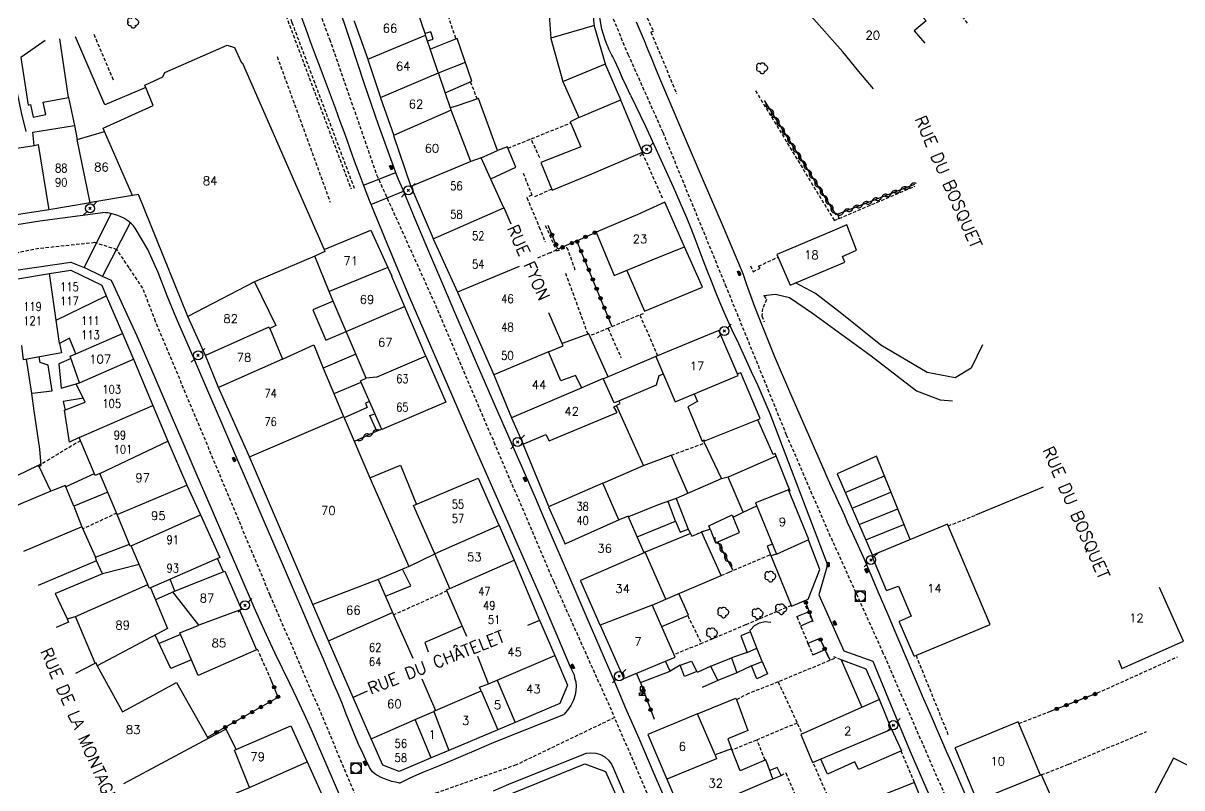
# Model space of a CAD drawing. Header units: millimetres. Extents: x 254999 to 256000, y 142999 to 144000.
# Drawn here: x 255255.9 to 255425.9, y 143692.2 to 143804.4 of the extents above; entities that cross this region are included whole.
import ezdxf
from ezdxf.enums import TextEntityAlignment as Align

# ---------------------------------------------------------------- set-up
doc = ezdxf.new("R2010")
doc.units = ezdxf.units.MM
doc.linetypes.add('DASHED', pattern=[0.75, 0.5, -0.25])
doc.layers.get('0').update_dxf_attribs({"linetype": 'CONTINUOUS'})
for name, color, linetype in [('W0001', 6, 'DASHED'), ('W0008', 7, 'CONTINUOUS'), ('W0014', 7, 'CONTINUOUS'), ('W0017', 7, 'CONTINUOUS'), ('W0020', 2, 'CONTINUOUS'), ('W0101', 7, 'CONTINUOUS'), ('W0104', 1, 'CONTINUOUS'), ('W0105', 7, 'CONTINUOUS'), ('W0112', 1, 'DASHED'), ('W0211', 2, 'CONTINUOUS'), ('W0300', 7, 'CONTINUOUS'), ('W0310', 3, 'CONTINUOUS'), ('W0323', 7, 'CONTINUOUS'), ('W0330', 7, 'CONTINUOUS'), ('W0401', 7, 'CONTINUOUS'), ('W0420', 7, 'CONTINUOUS'), ('W0438', 7, 'CONTINUOUS'), ('W0473', 7, 'CONTINUOUS'), ('W0989', 7, 'CONTINUOUS'), ('W0991', 7, 'CONTINUOUS'), ('W1102', 7, 'CONTINUOUS')]:
    doc.layers.add(name, color=color, linetype=linetype)
doc.styles.get("Standard").update_dxf_attribs({"font": 'romans.shx', "width": 0.85})

# ---------------------------------------------------------------- blocks, each defined once
blk = doc.blocks.new('T473')
for p, q in [((-0.166667, 0.166667), (0.166667, -0.166667)), ((-0.166667, -0.166667), (0.166667, 0.166667)), ((0.500001, 0.500001), (1.000002, 1.000002)), ((-1.000002, -1.000002), (-0.500001, -0.500001))]:
    blk.add_line(p, q)
blk.add_ellipse((0, 0), major_axis=(0.471405, 0.471405), ratio=1, start_param=5.4977871438, end_param=11.780972451)
blk = doc.blocks.new('T401')
for p, q in [((-0.3, 0.3), (0, 0.3)), ((-0.3, -0.25), (-0.3, 0.3)), ((-0.3, 0.15), (0, 0.15)), ((-0.3, 0), (0, 0)), ((0, 0.3), (0, -0.25)), ((-0.3, -0.15), (0, -0.15)), ((-0.3, -0.25), (-0.3, -0.3)), ((-0.3, -0.3), (0, -0.3)), ((0, -0.3), (0, -0.25))]:
    blk.add_line(p, q)
blk = doc.blocks.new('T420')
for p, q in [((0.75, 0.75), (-0.75, 0.75)), ((-0.75, 0.75), (-0.75, -0.75)), ((0.75, 0.75), (0.75, -0.75)), ((0.75, -0.75), (-0.75, -0.75))]:
    blk.add_line(p, q)
blk.add_ellipse((0, 0), major_axis=(-0.53, 0.53), ratio=1, start_param=3.926991, end_param=10.210176)
blk = doc.blocks.new('T300')
for p, q in [((-0.8, 0.51), (-0.86, 0.34)), ((-0.86, 0.34), (-0.86, 0.17)), ((-0.86, 0.17), (-0.74, 0.06)), ((-0.69, 0.63), (-0.8, 0.51)), ((-0.8, -0.06), (-0.74, 0.06)), ((-0.74, 0.06), (-0.69, 0.11)), ((-0.57, 0.69), (-0.69, 0.63)), ((-0.46, 0.69), (-0.57, 0.69)), ((-0.29, 0.63), (-0.46, 0.69)), ((-0.29, 0.63), (-0.17, 0.74)), ((-0.23, 0.57), (-0.29, 0.63)), ((-0.17, 0.74), (-0.06, 0.8)), ((-0.06, 0.8), (0.06, 0.8)), ((0.06, 0.8), (0.23, 0.74)), ((0.23, 0.74), (0.34, 0.63)), ((0.34, 0.63), (0.4, 0.51)), ((0.46, 0.46), (0.34, 0.46)), ((0.4, 0.51), (0.4, 0.46)), ((0.57, 0.4), (0.46, 0.46)), ((0.57, 0.4), (0.69, 0.29)), ((0.69, 0.29), (0.74, 0.17)), ((0.74, 0.06), (0.69, -0.17)), ((0.74, 0.17), (0.74, 0.06)), ((-0.8, -0.17), (-0.8, -0.06)), ((-0.8, -0.23), (-0.8, -0.17)), ((-0.74, -0.34), (-0.8, -0.23)), ((-0.69, -0.4), (-0.74, -0.34)), ((-0.51, -0.46), (-0.69, -0.4)), ((-0.4, -0.46), (-0.51, -0.46)), ((-0.4, -0.46), (-0.34, -0.46)), ((-0.34, -0.46), (-0.34, -0.4)), ((-0.34, -0.51), (-0.34, -0.46)), ((-0.29, -0.63), (-0.34, -0.51)), ((-0.17, -0.74), (-0.29, -0.63)), ((-0.06, -0.8), (-0.17, -0.74)), ((0.06, -0.8), (-0.06, -0.8)), ((0.17, -0.74), (0.06, -0.8)), ((0.23, -0.69), (0.17, -0.74)), ((0.29, -0.46), (0.23, -0.46)), ((0.29, -0.63), (0.23, -0.69)), ((0.46, -0.4), (0.29, -0.46)), ((0.34, -0.51), (0.29, -0.63)), ((0.34, -0.51), (0.34, -0.46)), ((0.57, -0.34), (0.46, -0.4)), ((0.63, -0.29), (0.57, -0.34)), ((0.69, -0.17), (0.63, -0.29))]:
    blk.add_line(p, q)
blk = doc.blocks.new('T438')
for p, q in [((-0.4, 0.2), (0.4, 0.2)), ((-0.4, -0.2), (-0.4, 0.2)), ((0.15, 1.1), (-0.3, 1.1)), ((-0.3, 1.1), (-0.3, 0.5)), ((-0.3, 0.5), (0.15, 0.5)), ((0.3, 0.65), (0.3, 0.95)), ((0.4, 0.2), (0.4, -0.2))]:
    blk.add_line(p, q)
at = {"flags": 128}
for points in [[(-0.4, -0.2), (0.4, 0.2)], [(0.4, -0.2), (-0.4, -0.2)]]:
    blk.add_lwpolyline(points, dxfattribs=at)
for centre, major_axis, start_param, end_param in [((0.15, 0.95), (0.106, -0.106), 0.785398, 2.356194), ((0.15, 0.65), (0.106, 0.106), 3.926991, 5.497787)]:
    blk.add_ellipse(centre, major_axis=major_axis, ratio=1, start_param=start_param, end_param=end_param)
blk = doc.blocks.new('t310o')
at = {"color": 0, "linetype": 'Continuous'}
for centre, start, end in [((-0.5, 0.38), 216.8699, 323.1304), ((0.5, -0.37), 36.8699, 143.1303)]:
    blk.add_arc(centre, 0.625, start, end, dxfattribs=at)
blk = doc.blocks.new('t323o')
at = {"color": 0, "linetype": 'Continuous'}
for radius in [0.25, 0.15]:
    blk.add_circle((0, 0), radius, dxfattribs=at)

msp = doc.modelspace()

# ---------------------------------------------------------------- linework, layer by layer
at = {"layer": 'W0001'}
for points in [[(255289.45, 143838.12), (255289.23, 143834.82), (255290.6, 143830.36), (255295.79, 143815.63), (255300.89, 143802.04), (255307.8, 143782.11), (255315.82, 143764.38), (255325, 143742.93), (255333.72, 143722.54), (255342.71, 143702.49)], [(255342.71, 143816.96), (255341.72, 143811.91), (255341.91, 143806.42), (255344.67, 143799.82), (255349.77, 143788.38), (255358.94, 143765.99), (255367.89, 143744), (255374.15, 143729.54), (255381.98, 143712.23), (255392.83, 143687.26), (255399.49, 143671)], [(255306.17, 143687.52), (255300.09, 143702.08), (255292.19, 143720.41), (255284.7, 143738.34), (255275.37, 143760.61), (255273.49, 143765.49), (255271.47, 143768.5), (255269.71, 143771.15), (255266.44, 143772.18), (255258.26, 143771.31), (255244.91, 143768.59), (255240.15, 143768.18), (255231.62, 143769.45), (255220.46, 143771.36), (255210.03, 143771.91), (255200.49, 143773.27)], [(255342.71, 143702.49), (255328.25, 143695.54), (255316.42, 143691.38), (255306.17, 143687.52)], [(255356.03, 143671), (255349.58, 143686.57), (255342.71, 143702.49)]]:
    msp.add_lwpolyline(points, dxfattribs=at)
at = {"layer": 'W0008'}
for points in [[(255345.04, 143793.81), (255344.47, 143795.08), (255343.89, 143796.34), (255343.31, 143797.6), (255342.72, 143798.86), (255342.59, 143799.15), (255342.44, 143799.43), (255342.3, 143799.71), (255342.16, 143799.99), (255342.02, 143800.28), (255341.88, 143800.56), (255341.75, 143800.85), (255341.63, 143801.14), (255341.34, 143801.92), (255341.08, 143802.71), (255340.85, 143803.51), (255340.67, 143804.32), (255340.49, 143805.56)], [(255379.96, 143724.3), (255379.2, 143726.01), (255378.43, 143727.72), (255377.66, 143729.43), (255376.89, 143731.14), (255376.46, 143732.1), (255376.03, 143733.06), (255375.59, 143734.02), (255375.16, 143734.97), (255374.72, 143735.93), (255374.29, 143736.89), (255373.86, 143737.85), (255373.43, 143738.82), (255370.99, 143744.38), (255368.57, 143749.94), (255366.19, 143755.53), (255363.91, 143761.16), (255363.3, 143762.76), (255362.7, 143764.37), (255362.13, 143765.98), (255361.58, 143767.6)]]:
    msp.add_lwpolyline(points, dxfattribs=at)
at = {"layer": 'W0014'}
for points in [[(255350.78, 143689.07), (255348.53, 143694.25), (255346.29, 143699.43), (255344.38, 143703.84), (255342.48, 143708.26), (255340.58, 143712.67), (255338.68, 143717.09), (255336.78, 143721.51), (255334.88, 143725.92), (255332.98, 143730.33), (255331.08, 143734.75), (255329.62, 143738.1), (255328.16, 143741.46), (255326.7, 143744.81), (255325.23, 143748.16), (255323.77, 143751.52), (255322.31, 143754.87), (255320.86, 143758.23), (255319.41, 143761.59), (255317.5, 143766.07), (255315.6, 143770.55), (255313.71, 143775.03), (255311.83, 143779.53), (255311.43, 143780.49), (255311.02, 143781.45), (255310.63, 143782.42), (255310.25, 143783.39), (255308.05, 143789.47), (255305.97, 143795.59), (255303.94, 143801.72), (255301.91, 143807.86)], [(255296.61, 143805.6), (255297.34, 143803.65), (255298.07, 143801.7), (255298.8, 143799.76), (255299.53, 143797.81), (255300.26, 143795.86), (255300.99, 143793.91), (255301.7, 143791.97), (255302.41, 143790.03), (255303.11, 143788.09), (255303.81, 143786.15), (255304.51, 143784.21), (255305.23, 143782.27), (255305.96, 143780.34), (255306.71, 143778.42), (255309.62, 143771.26), (255312.63, 143764.15), (255315.7, 143757.06), (255318.76, 143749.97), (255320.93, 143744.96), (255323.12, 143739.96), (255325.33, 143734.96), (255327.54, 143729.97), (255329.75, 143724.97), (255331.93, 143719.97), (255334.09, 143714.95), (255336.21, 143709.92), (255336.39, 143709.54), (255336.59, 143709.16), (255336.76, 143708.76), (255336.84, 143708.33)], [(255361.58, 143767.6), (255358.66, 143774.43), (255355.74, 143781.25), (255352.83, 143788.09), (255349.93, 143794.92), (255349.35, 143796.29), (255348.78, 143797.67), (255348.21, 143799.04), (255347.64, 143800.41), (255347.07, 143801.79), (255346.49, 143803.16), (255345.91, 143804.53)], [(255345.04, 143793.81), (255347.18, 143789.36), (255349.26, 143784.88), (255351.28, 143780.38), (255353.24, 143775.85), (255353.87, 143774.32), (255354.49, 143772.78), (255355.08, 143771.23), (255355.67, 143769.68), (255356.26, 143768.13), (255356.86, 143766.59), (255357.47, 143765.05), (255358.1, 143763.51), (255358.99, 143761.45), (255359.91, 143759.4), (255360.86, 143757.36), (255361.81, 143755.32), (255362.76, 143753.28), (255363.7, 143751.24), (255364.61, 143749.18), (255365.5, 143747.11)], [(255206.62, 143775.84), (255230.41, 143773.39), (255239.68, 143772.41), (255249.43, 143773.98), (255258.39, 143775.38), (255267.61, 143776.6)], [(255311.14, 143692.89), (255310.58, 143692.99), (255310.03, 143693.13), (255309.48, 143693.3), (255308.95, 143693.51), (255308.48, 143693.71), (255308.02, 143693.94), (255307.58, 143694.21), (255307.18, 143694.55), (255306.94, 143694.85), (255306.74, 143695.18), (255306.58, 143695.53), (255306.42, 143695.87), (255305.75, 143697.27), (255305.11, 143698.69), (255304.51, 143700.12), (255303.92, 143701.56), (255303.34, 143703), (255302.77, 143704.44), (255302.19, 143705.88), (255301.59, 143707.31), (255300.1, 143710.8), (255298.6, 143714.29), (255297.1, 143717.78), (255295.61, 143721.27), (255293.53, 143726.09), (255291.46, 143730.91), (255289.38, 143735.72), (255287.31, 143740.54), (255285.1, 143745.67), (255282.91, 143750.8), (255280.69, 143755.92), (255278.45, 143761.03), (255277.06, 143764.38), (255275.74, 143767.79), (255274.25, 143771.16), (255272.36, 143774.32), (255272.11, 143774.65), (255271.82, 143774.96), (255271.51, 143775.24), (255271.17, 143775.49), (255270.69, 143775.77), (255270.19, 143776.01), (255269.67, 143776.21), (255269.14, 143776.38), (255268.76, 143776.47), (255268.38, 143776.54), (255268, 143776.58), (255267.61, 143776.6)], [(255250.46, 143767.53), (255262.93, 143769.3), (255264.9, 143768.53)], [(255272.65, 143758.45), (255268.9, 143766.61), (255267.59, 143767.2), (255264.9, 143768.53)], [(255298.18, 143700.8), (255297.17, 143703.03), (255296.13, 143705.25), (255295.07, 143707.47), (255294, 143709.67), (255292.93, 143711.88), (255291.88, 143714.1), (255290.85, 143716.33), (255289.86, 143718.57), (255287.77, 143723.44), (255285.67, 143728.3), (255283.58, 143733.16), (255281.48, 143738.03), (255279.28, 143743.14), (255277.09, 143748.25), (255274.89, 143753.36), (255272.65, 143758.45)], [(255365.5, 143747.11), (255373.95, 143724.92)], [(255373.95, 143724.92), (255372.68, 143720.49)], [(255402.75, 143671), (255400.63, 143676.04), (255398.49, 143681.08), (255396.35, 143686.11), (255394.19, 143691.14), (255393.5, 143692.73), (255392.81, 143694.33), (255392.11, 143695.92), (255391.42, 143697.51), (255390.72, 143699.11), (255390.03, 143700.7), (255389.33, 143702.3), (255388.64, 143703.89), (255387.9, 143705.63), (255387.16, 143707.37), (255386.42, 143709.11), (255385.67, 143710.85), (255384.24, 143714.21), (255382.82, 143717.58), (255381.39, 143720.94), (255379.96, 143724.3)], [(255372.68, 143720.49), (255376.35, 143712.27), (255380.59, 143710.79)], [(255362.66, 143715.08), (255362.63, 143715.14), (255362.61, 143715.22), (255362.62, 143715.3), (255362.65, 143715.37), (255363.23, 143715.99), (255363.96, 143716.41), (255364.79, 143716.58), (255365.63, 143716.48)], [(255362.17, 143712.06), (255359.87, 143711.26)], [(255364.36, 143710.7), (255363.55, 143712.67)], [(255352.33, 143710.18), (255350.85, 143709.29)], [(255356.84, 143710.04), (255354.8, 143709.1)], [(255362.81, 143710.08), (255360.64, 143709.07)], [(255380.59, 143710.79), (255383.19, 143704.48), (255386.06, 143697.49), (255389.67, 143689.19), (255391.62, 143684.65), (255393.56, 143680.1), (255395.49, 143675.55), (255397.41, 143671)], [(255336.84, 143708.33), (255337, 143707.72), (255337.06, 143707.09), (255337.04, 143706.45), (255336.93, 143705.83), (255336.67, 143705.03), (255336.29, 143704.27), (255335.81, 143703.58), (255335.24, 143702.95)], [(255357.86, 143707.93), (255355.56, 143706.89)], [(255311.14, 143692.89), (255312.79, 143693.7), (255314.48, 143694.42), (255316.18, 143695.1), (255317.87, 143695.8), (255320.15, 143696.78), (255322.44, 143697.75), (255324.72, 143698.72), (255327.01, 143699.68), (255335.24, 143702.95)], [(255311.23, 143671), (255310.97, 143671.54), (255306.9, 143680.79), (255302.41, 143691.05), (255298.18, 143700.8)], [(255324.94, 143691.76), (255327.21, 143692.72), (255329.47, 143693.67), (255337.85, 143697), (255338.53, 143697.25), (255339.24, 143697.34), (255339.96, 143697.28), (255340.65, 143697.07), (255341.27, 143696.72), (255341.81, 143696.25), (255342.23, 143695.67), (255342.53, 143695.02), (255344.52, 143690.42)]]:
    msp.add_lwpolyline(points, dxfattribs=at)
at = {"layer": 'W0017'}
for points in [[(255396.7, 143757.17), (255395.02, 143753.74), (255392.65, 143752.36), (255388.55, 143753.14), (255381.77, 143757.12), (255376.04, 143761.76), (255372.17, 143764.7), (255369.23, 143766.28)], [(255364.62, 143764.43), (255366.32, 143764.6), (255368.35, 143764.15), (255371.72, 143761.82), (255380.33, 143755.56), (255386.99, 143750.43), (255390.47, 143749.1), (255392.28, 143748.95)]]:
    msp.add_lwpolyline(points, dxfattribs=at)
at = {"layer": 'W0020'}
for points in [[(255305.88, 143780.6), (255310.6, 143782.48)], [(255306.95, 143777.8), (255311.74, 143779.74)], [(255268.8, 143776.42), (255264.9, 143768.53)], [(255267.59, 143767.2), (255271.68, 143775.13)]]:
    msp.add_lwpolyline(points, dxfattribs=at)
at = {"layer": 'W0101'}
for points in [[(255371.14, 143805.85), (255375.41, 143809.59), (255377.42, 143812.53), (255377.4, 143812.48), (255379.79, 143814.53), (255383.37, 143810.33), (255383.36, 143810.33), (255384.61, 143809.08), (255388.41, 143804.71), (255386.65, 143803.26), (255388.2, 143801.43)], [(255314.99, 143802.65), (255314.96, 143802.72), (255314.96, 143802.73), (255313.09, 143808.19)], [(255380.71, 143794.76), (255378.55, 143797.31), (255376.18, 143800.16), (255371.14, 143805.85)], [(255304.47, 143804.71), (255304.48, 143804.69), (255306.5, 143799.1)], [(255316.86, 143797.11), (255316.84, 143797.17), (255314.99, 143802.65)], [(255267.85, 143788.5), (255267.69, 143788.97), (255275.02, 143792.29), (255273.77, 143795.27), (255276.42, 143796.51), (255276.74, 143797.15), (255285.88, 143801.17), (255286.95, 143800.8), (255287.98, 143798.57), (255288.08, 143798.63), (255300.11, 143771.18)], [(255306.5, 143799.1), (255306.52, 143799.05), (255306.51, 143799.05), (255308.37, 143793.49)], [(255318.74, 143791.61), (255316.86, 143797.11)], [(255308.37, 143793.49), (255308.39, 143793.46), (255308.38, 143793.45), (255310.3, 143787.9), (255310.29, 143787.9), (255310.29, 143787.9)], [(255321.63, 143784.07), (255321.63, 143784.07), (255318.74, 143791.61), (255318.74, 143791.61)], [(255257.56, 143786.42), (255257.38, 143788.38), (255263.47, 143789.38), (255263.86, 143787.33)], [(255263.86, 143787.33), (255267.85, 143788.51), (255267.85, 143788.5)], [(255310.29, 143787.9), (255312.81, 143780.43)], [(255245.8, 143784.64), (255257.56, 143786.42)], [(255326.48, 143777.29), (255326.48, 143777.29), (255323.14, 143784.65), (255321.63, 143784.07)], [(255312.81, 143780.43), (255312.85, 143780.31), (255316.07, 143772.81), (255316.06, 143772.81), (255316.08, 143772.76)], [(255265.77, 143778.03), (255259.71, 143777), (255259.71, 143777)], [(255272, 143779.09), (255265.85, 143778.05), (255265.77, 143778.03)], [(255280.12, 143761.33), (255272.86, 143779.24), (255272.84, 143779.23), (255272, 143779.09)], [(255350.06, 143778.1), (255346.11, 143776.3), (255339.98, 143773.73), (255342.62, 143767.35), (255348.23, 143769.65), (255348.24, 143769.65), (255352.97, 143771.58)], [(255352.97, 143771.58), (255350.06, 143778.1)], [(255259.71, 143777), (255247.34, 143775.1)], [(255327.55, 143774.91), (255326.49, 143777.3), (255326.48, 143777.29)], [(255300.11, 143771.18), (255306.95, 143774.03)], [(255306.95, 143774.03), (255309.44, 143768.53)], [(255316.08, 143772.76), (255319.64, 143764.92)], [(255298.72, 143770.19), (255289.89, 143766.44)], [(255300.84, 143765.01), (255298.72, 143770.19)], [(255254.28, 143766.73), (255259.82, 143767.63)], [(255259.82, 143767.63), (255259.82, 143767.63), (255262.95, 143768.12), (255267.48, 143765.92), (255268.14, 143764.4)], [(255309.44, 143768.53), (255310.01, 143767.28), (255310, 143767.27), (255311.89, 143762.81)], [(255289.89, 143766.44), (255289.9, 143766.44), (255293.01, 143760.04), (255292.11, 143759.57)], [(255268.14, 143764.4), (255270.53, 143758.84)], [(255303.31, 143759.16), (255301.41, 143763.57), (255301.43, 143763.58), (255300.84, 143765.01)], [(255319.64, 143764.92), (255319.64, 143764.92), (255324.98, 143752.78), (255324.98, 143752.79)], [(255311.89, 143762.81), (255314.97, 143755.56), (255315, 143755.5)], [(255282.7, 143755.61), (255282.7, 143755.61), (255280.12, 143761.33), (255280.12, 143761.33)], [(255333, 143756.18), (255332.99, 143756.16), (255335.18, 143757.03), (255333.06, 143761.88)], [(255292.11, 143759.57), (255294.01, 143755.09)], [(255306.27, 143752.3), (255303.31, 143759.16)], [(255357.98, 143759.31), (255348.77, 143755.48), (255351.59, 143748.84), (255360.83, 143752.68)], [(255360.83, 143752.68), (255357.98, 143759.31)], [(255261.29, 143757.36), (255261.55, 143756.02), (255255.99, 143754.98), (255255.75, 143757.1), (255255.74, 143757.09)], [(255263.67, 143755.89), (255262.75, 143758.15), (255261.29, 143757.36), (255261.29, 143757.36)], [(255270.53, 143758.84), (255272.14, 143755.09), (255272.14, 143755.09)], [(255264.23, 143751.63), (255264.23, 143751.63), (255262.85, 143755.5), (255263.67, 143755.89)], [(255284.59, 143750.93), (255284.59, 143750.93), (255282.7, 143755.61)], [(255294.01, 143755.09), (255298.57, 143757.18), (255299.95, 143753.77)], [(255337.9, 143750.89), (255336.98, 143752.69), (255334.8, 143751.91), (255333, 143756.18)], [(255272.14, 143755.09), (255274.98, 143748.3), (255274.98, 143748.3)], [(255315, 143755.5), (255317.93, 143748.77)], [(255299.95, 143753.77), (255302.92, 143746.68)], [(255317.93, 143748.77), (255308.55, 143744.76), (255305.41, 143751.88), (255306.27, 143752.3)], [(255324.98, 143752.79), (255327.58, 143746.46), (255327.58, 143746.46)], [(255329.28, 143742.59), (255332.64, 143744.04), (255333.11, 143743.08), (255343.08, 143747.26), (255342.59, 143748.11), (255343.51, 143748.57), (255343.35, 143748.97), (255343.33, 143748.93), (255342.66, 143748.68), (255341.05, 143752.27), (255341.05, 143752.27), (255337.89, 143750.88), (255337.9, 143750.89)], [(255264.14, 143743.58), (255262.74, 143742.9), (255262, 143747.58), (255265.05, 143748.79), (255263.74, 143751.47), (255264.23, 143751.63)], [(255289.13, 143740.77), (255289.13, 143740.77), (255284.59, 143750.93)], [(255274.98, 143748.3), (255277.17, 143743.03)], [(255303.02, 143746.46), (255306.79, 143737.68), (255312.5, 143724.67)], [(255327.58, 143746.46), (255327.58, 143746.46), (255329.28, 143742.59)], [(255267.18, 143738.31), (255266.48, 143738.03), (255264.14, 143743.58)], [(255277.17, 143743.03), (255277.17, 143743.03), (255277.18, 143743.04), (255279.96, 143736.59), (255279.96, 143736.58)], [(255298.43, 143719.06), (255298.43, 143719.06), (255289.13, 143740.77)], [(255269.74, 143732.31), (255267.18, 143738.31), (255267.18, 143738.31)], [(255316.33, 143726.51), (255316.32, 143726.51), (255313.21, 143733.6), (255322.7, 143737.61)], [(255322.7, 143737.61), (255325.74, 143730.71), (255325.75, 143730.69)], [(255343.36, 143731.49), (255343.34, 143731.5), (255340.96, 143736.89), (255333.02, 143733.43)], [(255279.96, 143736.58), (255279.97, 143736.59), (255281.96, 143732.22)], [(255368.22, 143735.9), (255363.39, 143733.98), (255366.46, 143726.49), (255371.21, 143728.6)], [(255371.21, 143728.6), (255368.22, 143735.9)], [(255271.79, 143727.69), (255271.64, 143727.64), (255269.74, 143732.3), (255269.74, 143732.31)], [(255281.96, 143732.22), (255284.79, 143725.99)], [(255333.02, 143733.43), (255335.47, 143727.96), (255335.48, 143727.97)], [(255347.03, 143726.69), (255344.7, 143732.03), (255343.36, 143731.49)], [(255325.75, 143730.69), (255327.96, 143725.59), (255327.96, 143725.59)], [(255386.64, 143711.49), (255397.79, 143716.17), (255391.53, 143730.89), (255380.46, 143726.26)], [(255274.22, 143722), (255271.79, 143727.68), (255271.79, 143727.69)], [(255348.23, 143719.01), (255350.21, 143719.85), (255347.18, 143726.77), (255347.03, 143726.69)], [(255284.79, 143725.99), (255274.61, 143721.52)], [(255318.53, 143721.42), (255316.33, 143726.51), (255316.33, 143726.51)], [(255327.96, 143725.59), (255331.69, 143716.76)], [(255382.58, 143721.13), (255380.46, 143726.26)], [(255281.7, 143716.06), (255277.89, 143720.92), (255285.53, 143723.98)], [(255285.53, 143723.98), (255287.97, 143718.33), (255287.69, 143718.23)], [(255312.5, 143724.67), (255308.03, 143722.77)], [(255266.49, 143710.46), (255266.49, 143710.47), (255263.61, 143717.33), (255274.22, 143722)], [(255308.03, 143722.77), (255310.13, 143717.89)], [(255337.7, 143722.61), (255337.72, 143722.56), (255340.55, 143716.11), (255340.58, 143716.04)], [(255382.58, 143721.13), (255384.35, 143721.77), (255386.23, 143717.39), (255384.44, 143716.58)], [(255417.14, 143709.71), (255426.15, 143713.68), (255422.67, 143721.6)], [(255274.61, 143721.52), (255277.12, 143715.54), (255266.82, 143710.1)], [(255321.03, 143714.37), (255318.07, 143721.24), (255318.53, 143721.42)], [(255287.69, 143718.23), (255290.16, 143712.45)], [(255300.73, 143713.73), (255298.43, 143719.06)], [(255344.06, 143708.23), (255351.61, 143711.35), (255348.24, 143719.02), (255348.23, 143719.01)], [(255310.13, 143717.89), (255310.13, 143717.89), (255313.09, 143711.21)], [(255331.69, 143716.76), (255331.68, 143716.77), (255333.92, 143711.58)], [(255386.64, 143711.49), (255384.44, 143716.58)], [(255290.16, 143712.45), (255281.62, 143708.65), (255278.93, 143714.92), (255281.7, 143716.06)], [(255340.58, 143716.04), (255344.06, 143708.23)], [(255304.37, 143705.44), (255304.36, 143705.43), (255300.73, 143713.73), (255300.73, 143713.73)], [(255324.21, 143707.46), (255322.63, 143711.45)], [(255333.92, 143711.58), (255335.78, 143707.27), (255334.65, 143704.56), (255328.12, 143701.78)], [(255263.68, 143709.02), (255266.49, 143710.46)], [(255266.82, 143710.1), (255266.82, 143710.09), (255270.51, 143703.32), (255270.52, 143703.33), (255278.46, 143707.62), (255283.1, 143699.42), (255270.65, 143692.75)], [(255416.62, 143710.9), (255417.14, 143709.71)], [(255314.42, 143708.18), (255316.45, 143703.51), (255316.44, 143703.51)], [(255316.44, 143703.51), (255323.14, 143706.43)], [(255323.14, 143706.43), (255322.89, 143706.94), (255324.21, 143707.46)], [(255307.01, 143699.39), (255304.37, 143705.44), (255304.37, 143705.44)], [(255381.57, 143705.16), (255370.03, 143700), (255371.76, 143695.88), (255383.32, 143700.81)], [(255383.32, 143700.81), (255381.57, 143705.16)], [(255357.48, 143697.04), (255354.88, 143703.04), (255347.59, 143700.01)], [(255289.14, 143692.23), (255289.14, 143692.23), (255286.96, 143697.7), (255295.22, 143701.26)], [(255295.22, 143701.26), (255297.62, 143696.02), (255297.61, 143696)], [(255328.12, 143701.78), (255325.58, 143700.71)], [(255405.2, 143694.04), (255405.21, 143694.04), (255401.91, 143701.89), (255392.69, 143698.04)], [(255325.58, 143700.71), (255325.58, 143700.71), (255318.41, 143697.67)], [(255347.59, 143700.01), (255350.38, 143693.45)], [(255308.72, 143695.49), (255307.01, 143699.39)], [(255352.79, 143687.81), (255356.98, 143689.71), (255356.97, 143689.67), (255365.93, 143693.48), (255364.9, 143696.3), (255361.12, 143694.7), (255359.86, 143697.9), (255357.48, 143697.04)], [(255395.88, 143690.28), (255392.69, 143698.04)], [(255315.82, 143696.57), (255311.1, 143694.57), (255308.72, 143695.49)], [(255318.41, 143697.67), (255315.82, 143696.57)], [(255297.61, 143696), (255297.61, 143696), (255300.27, 143690.12), (255300.28, 143690.1)], [(255326.16, 143690.74), (255338.36, 143695.72), (255341.35, 143694.58), (255345.33, 143685.64)], [(255350.38, 143693.45), (255350.38, 143693.45), (255352.79, 143687.81)], [(255386.7, 143692.97), (255378.67, 143689.77), (255378.66, 143689.77), (255374.94, 143688.27), (255377.2, 143683.33), (255380.82, 143684.95), (255380.64, 143685.28), (255382.75, 143686.3), (255382.74, 143686.29)], [(255388.45, 143688.69), (255388.44, 143688.68), (255386.7, 143692.97)], [(255398.7, 143683.25), (255408.3, 143687.38), (255405.32, 143694.11), (255405.2, 143694.04)], [(255289.15, 143685.4), (255286.67, 143691.2), (255289.13, 143692.21), (255289.14, 143692.23)]]:
    msp.add_lwpolyline(points, dxfattribs=at)
for points in [[(255368.45, 143765.96), (255376.49, 143769.34), (255376.14, 143770.16), (255376.15, 143770.17), (255378.18, 143771.08), (255376.78, 143774.8), (255374.62, 143773.87), (255374.61, 143773.85), (255366.53, 143770.43)], [(255420.15, 143687.88), (255425.56, 143685.04), (255425.39, 143684.85), (255425.95, 143684.49), (255426.17, 143685.01), (255429.5, 143683.45), (255433.94, 143691.87), (255424.8, 143696.48), (255424.68, 143696.55)]]:
    msp.add_lwpolyline(points, close=True, dxfattribs=at)
at = {"layer": 'W0104'}
for points in [[(255332.3, 143819.53), (255332.51, 143813.85), (255333.36, 143802.15), (255333.35, 143802.15), (255335.09, 143795.83)], [(255346.81, 143785.46), (255343.62, 143793.11), (255343.61, 143793.12), (255341.43, 143798.24), (255339.81, 143803.74), (255339.7, 143804.31), (255339.29, 143810.06), (255338.89, 143815.97)], [(255339.76, 143804.03), (255333.35, 143802.19)], [(255259.16, 143801.82), (255255.61, 143799.36), (255256.69, 143792.35), (255257.02, 143792.45), (255257.4, 143790.61), (255259.25, 143791), (255258.86, 143792.8), (255262.59, 143793.49), (255262.58, 143793.48), (255263.47, 143789.38)], [(255262.59, 143793.49), (255261.34, 143802.1)], [(255273.92, 143794.93), (255267.92, 143792.41), (255263.6, 143802.4)], [(255315.27, 143801.79), (255316.08, 143802.04), (255315.73, 143803.12), (255314.91, 143802.87)], [(255317.87, 143794.17), (255321.77, 143795.9), (255319.59, 143802.14), (255315.68, 143800.59)], [(255316.87, 143797.08), (255320.82, 143798.64)], [(255335.09, 143795.83), (255341.37, 143798.44)], [(255335.09, 143795.83), (255337.45, 143790.56)], [(255325.53, 143785.71), (255322.74, 143793.31), (255319.59, 143792.28), (255319.59, 143792.28), (255318.63, 143791.95)], [(255337.45, 143790.56), (255343.61, 143793.12)], [(255337.45, 143790.56), (255336.18, 143789.93), (255337.74, 143786.23), (255331.9, 143783.96), (255333.53, 143779.89), (255339.38, 143782.3), (255346.81, 143785.46)], [(255324.54, 143781.56), (255328.21, 143783.26), (255327, 143786.21), (255327.01, 143786.24), (255325.53, 143785.71)], [(255323.14, 143784.65), (255325.53, 143785.71)], [(255344.48, 143768.11), (255347.07, 143762.11), (255355.62, 143765.63), (255352.96, 143771.59)], [(255301.41, 143763.57), (255298.45, 143762.3), (255300.34, 143757.86), (255303.31, 143759.16)], [(255341.77, 143752.5), (255338.93, 143758.8), (255335.03, 143757.37)], [(255304.76, 143755.81), (255299.95, 143753.77)], [(255257.23, 143750.07), (255256.42, 143755.06)], [(255257.23, 143750.07), (255257.24, 143750.08), (255260.18, 143750.45), (255259.63, 143754.2), (255258.42, 143754.58), (255258.28, 143755.41)], [(255262.96, 143755.19), (255261.19, 143754.42), (255261.52, 143750.83), (255263.74, 143751.47)], [(255348.77, 143755.48), (255341.08, 143752.21)], [(255343.35, 143748.97), (255348.85, 143751.3), (255349.27, 143752.68), (255349.86, 143752.92)], [(255363.73, 143746.18), (255364.07, 143746.38), (255361.23, 143753.09), (255360.72, 143752.92)], [(255305.5, 143751.67), (255301.53, 143750.01)], [(255258.31, 143739.32), (255258.6, 143739.49), (255258.38, 143741.9), (255257.57, 143747.52), (255257.23, 143750.07)], [(255264.77, 143749.37), (255261.81, 143748.86), (255262.1, 143747.62)], [(255306.73, 143748.88), (255306.14, 143748.64), (255306.43, 143747.97), (255303.02, 143746.46)], [(255354.4, 143750.01), (255354.85, 143748.82), (255354.84, 143748.85), (255353.45, 143748.08), (255355.53, 143743.06), (255355.83, 143743.23), (255355.92, 143743.03)], [(255308.63, 143744.79), (255307.84, 143744.53), (255306.82, 143746.81), (255307.52, 143747.05)], [(255346.97, 143739.5), (255342.99, 143748.3)], [(255302.92, 143746.68), (255303.02, 143746.46)], [(255363.73, 143746.18), (255355.92, 143743.03)], [(255368.32, 143735.65), (255368.48, 143735.71), (255366.28, 143741.24), (255365.98, 143741.09), (255363.73, 143746.18)], [(255333.05, 143733.45), (255329.28, 143742.59)], [(255355.92, 143743.03), (255355.8, 143742.95), (255358.38, 143737.51), (255358.36, 143737.51), (255351.74, 143734.64), (255349.08, 143733.7), (255344.73, 143731.97)], [(255340.96, 143736.89), (255346.97, 143739.5), (255351.02, 143740.99), (255353.44, 143735.38)], [(255366.43, 143740.85), (255359.36, 143737.77)], [(255386.05, 143728.6), (255381.13, 143740.85), (255375.37, 143738.24), (255380.53, 143726.29)], [(255251.88, 143736.51), (255258.09, 143739.47), (255258.31, 143739.32)], [(255260.01, 143735.72), (255258.31, 143739.32)], [(255306.79, 143737.68), (255311.3, 143739.54), (255313.65, 143733.78)], [(255266.38, 143738.27), (255262.19, 143736.37), (255262.14, 143736.53), (255260.01, 143735.72)], [(255361.57, 143732.65), (255359.36, 143737.77), (255358.38, 143737.51)], [(255376.54, 143735.53), (255382.29, 143737.96)], [(255260.01, 143735.72), (255253.42, 143732.92)], [(255263.38, 143733.51), (255262.19, 143736.37)], [(255268.35, 143735.56), (255263.38, 143733.51), (255264.57, 143730.48), (255266.53, 143726.02)], [(255377.54, 143733.21), (255383.25, 143735.56)], [(255351.64, 143731.33), (255350.63, 143734.03), (255350.62, 143734.02), (255350.53, 143734.21)], [(255351.74, 143734.64), (255353.49, 143730.16)], [(255360.1, 143731.88), (255361.57, 143732.65), (255361.56, 143732.64), (255363.57, 143733.55)], [(255350.21, 143719.85), (255358.36, 143723.32), (255355.48, 143729.77), (255355.5, 143729.78), (255356.73, 143730.13), (255357.52, 143728.13), (255361.04, 143729.65), (255360.1, 143731.88)], [(255356.73, 143730.13), (255356.52, 143730.65), (255359.95, 143732.23), (255360.1, 143731.88)], [(255378.58, 143730.8), (255384.24, 143733.11)], [(255264.57, 143730.48), (255256.01, 143726.88)], [(255346.02, 143729.01), (255351.64, 143731.33), (255351.63, 143731.32), (255352.34, 143729.7), (255353.49, 143730.16), (255353.48, 143730.13), (255353.83, 143729.49)], [(255379.55, 143728.56), (255385.15, 143730.83)], [(255353.83, 143729.49), (255353.82, 143729.49), (255352.06, 143728.77), (255347.19, 143726.76)], [(255353.83, 143729.49), (255354.05, 143729.09), (255355.9, 143729.89)], [(255365.87, 143727.94), (255365.08, 143727.64), (255365.62, 143726.27), (255365.62, 143726.27), (255368.67, 143718.83), (255371.12, 143719.89), (255372.82, 143724.23), (255371.13, 143728.56)], [(255266.53, 143726.02), (255266.54, 143726.02), (255271.52, 143727.93)], [(255266.69, 143725.49), (255258.16, 143721.88)], [(255272.95, 143724.96), (255267.6, 143723.58), (255260.67, 143720.72), (255260.66, 143720.72), (255262.41, 143716.96), (255262.42, 143716.97), (255263.61, 143717.33)], [(255266.69, 143725.49), (255266.53, 143726.02)], [(255267.6, 143723.58), (255266.69, 143725.49)], [(255285.31, 143723.9), (255284.45, 143725.85)], [(255312.5, 143724.67), (255316.32, 143726.51)], [(255366.46, 143726.49), (255365.63, 143726.24)], [(255309.09, 143720.31), (255312.8, 143721.8), (255311.6, 143724.28)], [(255278.21, 143721.06), (255277.49, 143722.78)], [(255278.09, 143721.01), (255275.36, 143719.75)], [(255349.62, 143715.88), (255353.55, 143717.5), (255352.15, 143720.68)], [(255262.41, 143716.96), (255262.59, 143716.49), (255260.8, 143715.72)], [(255320.38, 143715.89), (255314.86, 143713.49), (255315.37, 143712.12)], [(255280.62, 143710.98), (255277.6, 143709.71), (255275.29, 143714.57)], [(255279.02, 143714.7), (255275.88, 143713.34)], [(255381.57, 143705.16), (255379.61, 143709.61), (255375.94, 143710.95)], [(255375.94, 143710.95), (255378.97, 143704)], [(255354.88, 143703.04), (255360.48, 143705.33), (255360.66, 143705.01), (255362.26, 143700.6), (255359.33, 143699.39), (255359.86, 143697.9)], [(255287.17, 143697.79), (255285.72, 143700.8), (255283.1, 143699.42)], [(255383.32, 143700.81), (255384.78, 143697.62), (255378.48, 143694.87), (255377.97, 143695.98), (255373.92, 143694.17), (255372.95, 143696.39)], [(255365.93, 143693.48), (255367.16, 143693.98), (255366.57, 143695.19), (255365.47, 143694.73)]]:
    msp.add_lwpolyline(points, dxfattribs=at)
at = {"layer": 'W0105'}
for points in [[(255369.46, 143717.3), (255371.13, 143718.01)], [(255370.03, 143715.94), (255371.69, 143716.69)], [(255372.82, 143714.1), (255371.08, 143713.35)], [(255371.78, 143711.68), (255373.58, 143712.48)], [(255346.49, 143707.66), (255350.85, 143709.29), (255350.18, 143710.76)], [(255346.49, 143707.66), (255345.93, 143709)]]:
    msp.add_lwpolyline(points, dxfattribs=at)
for points in [[(255362.17, 143712.06), (255363.55, 143712.67), (255362.66, 143715.08), (255361.23, 143714.5)], [(255352.33, 143710.18), (255354, 143710.79), (255354.78, 143709.26), (255352.98, 143708.51)], [(255359.87, 143711.26), (255360.64, 143709.07), (255357.86, 143707.93), (255356.84, 143710.04)], [(255362.81, 143710.08), (255364.36, 143710.7), (255365.12, 143708.92), (255363.55, 143708.18)]]:
    msp.add_lwpolyline(points, close=True, dxfattribs=at)
at = {"layer": 'W0112'}
for points in [[(255288.69, 143820.92), (255304.04, 143780.07)], [(255304.56, 143780.11), (255295.42, 143804.45), (255289.25, 143821.2)], [(255385.03, 143812.08), (255386.86, 143811.03), (255388.76, 143810.95), (255389.91, 143810.98), (255394.56, 143804.16)], [(255346.14, 143809.25), (255345.92, 143808.59), (255348.4, 143803.16), (255348.04, 143803.08), (255351.82, 143794.01)], [(255317.78, 143806.93), (255319.41, 143802.07)], [(255266.33, 143802.76), (255269.2, 143795.95)], [(255293.2, 143799.48), (255300.99, 143778.11)], [(255321.52, 143795.79), (255322.55, 143793.25)], [(255363.38, 143794.48), (255374.94, 143775.42), (255386.79, 143780.47)], [(255327.07, 143786.05), (255336.26, 143789.74)], [(255331.72, 143784.65), (255330.45, 143787.41)], [(255349.74, 143778.69), (255346.76, 143785.44)], [(255329.29, 143782.38), (255330.57, 143779.17), (255329.84, 143778.79), (255331.64, 143774.46), (255332.51, 143772.32)], [(255333.48, 143780.02), (255330.8, 143778.84)], [(255332.54, 143774.72), (255334.2, 143770.99), (255335.71, 143771.49), (255336.91, 143768.13)], [(255334.16, 143771.09), (255333.21, 143770.66), (255333.21, 143770.67), (255331.41, 143769.91)], [(255363.82, 143768.72), (255366.68, 143770.07)], [(255335.5, 143767.71), (255338.78, 143758.75)], [(255362.63, 143768.8), (255363.05, 143767.92)], [(255363.05, 143767.92), (255364.06, 143768.44), (255363.82, 143768.72)], [(255364.62, 143764.43), (255364.98, 143763.83)], [(255364.98, 143763.83), (255364.42, 143762.54), (255364.33, 143761.43), (255364.65, 143760.56)], [(255346.9, 143761.76), (255341.81, 143759.61)], [(255346.42, 143761.55), (255349.01, 143755.58)], [(255341.81, 143759.61), (255339.2, 143758.56)], [(255341.76, 143759.59), (255343.64, 143755.29)], [(255264.34, 143743.12), (255258.16, 143739.42)], [(255351.02, 143740.99), (255355.88, 143742.77)], [(255269.67, 143732.49), (255264.71, 143730.18)], [(255391.64, 143730.62), (255395.64, 143732.17)], [(255358.36, 143723.32), (255359.51, 143723.83), (255359.5, 143723.83), (255365.57, 143726.42)], [(255318.14, 143721.09), (255310.28, 143717.54)], [(255368.61, 143718.96), (255361.92, 143716.1), (255361.93, 143716.1), (255355.57, 143713.4), (255351.44, 143711.74)], [(255370.41, 143719.58), (255371.73, 143716.7)], [(255353.43, 143717.45), (255355.46, 143713.36)], [(255369.46, 143717.3), (255370.05, 143715.88), (255371.09, 143713.3), (255371.78, 143711.68)], [(255372.82, 143714.1), (255374.33, 143710.9)], [(255292.33, 143708), (255290.33, 143712.52)], [(255375.94, 143710.95), (255374.89, 143711.39)], [(255386.93, 143711.61), (255391.71, 143699.79)], [(255413.56, 143706.1), (255425.3, 143711.41)], [(255374.95, 143711.16), (255366.7, 143707.72), (255362.33, 143706.01), (255362.34, 143706.01), (255360.6, 143705.11)], [(255366.7, 143707.72), (255370.24, 143700.09)], [(255402.02, 143701.63), (255406.18, 143703.23)], [(255369.5, 143701.69), (255363.52, 143699.19), (255359.94, 143697.72)], [(255405.33, 143694.08), (255409.35, 143695.67), (255420.74, 143700.43)], [(255364.79, 143696.25), (255363.6, 143699.22)], [(255386.7, 143692.97), (255384.74, 143697.6)], [(255367.16, 143693.98), (255367.84, 143694.36), (255371.28, 143686.28)], [(255375.13, 143688.34), (255371.82, 143695.91)]]:
    msp.add_lwpolyline(points, dxfattribs=at)
at = {"layer": 'W0211'}
msp.add_lwpolyline([(255256.38, 143788.48), (255255.71, 143791.3), (255255.09, 143794.13), (255254.51, 143796.97), (255253.97, 143799.82), (255253.76, 143801.01), (255253.75, 143801.1)], dxfattribs=at)
at = {"layer": 'W0310'}
for points in [[(255386.69, 143780.72), (255375.19, 143776.24), (255364.68, 143793.05)], [(255307.84, 143744.53), (255304.5, 143743.01)], [(255360.08, 143724.07), (255357.83, 143728.26)]]:
    msp.add_lwpolyline(points, dxfattribs=at)
at = {"layer": 'W0323'}
for points in [[(255337.19, 143772.44), (255334.4, 143771.22), (255332.97, 143774.7)], [(255342.36, 143759.84), (255337.19, 143772.44), (255339.98, 143773.73)], [(255371.82, 143716.55), (255370.65, 143719.69)], [(255372.79, 143714.21), (255374.16, 143711.21)], [(255282.99, 143699.6), (255293.36, 143705.48), (255292.32, 143708)], [(255346.49, 143707.66), (255348.52, 143702.25)], [(255406.18, 143703.23), (255413.56, 143706.1)]]:
    msp.add_lwpolyline(points, dxfattribs=at)
at = {"layer": 'W0330'}
msp.add_lwpolyline([(255405.58, 143736.3), (255395.64, 143732.17)], dxfattribs=at)
at = {"layer": 'W1102'}
for points in [[(255306.5, 143799.1), (255314.99, 143802.65)], [(255308.37, 143793.49), (255316.86, 143797.11)], [(255318.74, 143791.61), (255310.29, 143787.9)], [(255272, 143779.09), (255267.85, 143788.5)], [(255257.56, 143786.42), (255258.12, 143786.56), (255259.71, 143777)], [(255265.77, 143778.03), (255263.86, 143787.33)], [(255321.63, 143784.07), (255312.81, 143780.43)], [(255316.08, 143772.76), (255326.48, 143777.29)], [(255300.11, 143771.18), (255300.2, 143770.86), (255298.72, 143770.19)], [(255260.8, 143760.82), (255259.82, 143767.63)], [(255309.44, 143768.53), (255300.84, 143765.01)], [(255328.69, 143768.7), (255319.64, 143764.92)], [(255289.89, 143766.44), (255280.12, 143761.33)], [(255260.8, 143760.82), (255268.14, 143764.4)], [(255303.31, 143759.16), (255311.89, 143762.81)], [(255261.29, 143757.36), (255260.8, 143760.82)], [(255292.11, 143759.57), (255291.98, 143759.78), (255282.7, 143755.61)], [(255263.67, 143755.89), (255270.53, 143758.84)], [(255333, 143756.18), (255324.98, 143752.79)], [(255264.23, 143751.63), (255272.14, 143755.09)], [(255294.01, 143755.09), (255284.59, 143750.93)], [(255315, 143755.5), (255307.83, 143752.46), (255306.27, 143752.3)], [(255337.89, 143750.88), (255327.58, 143746.46)], [(255264.14, 143743.58), (255274.98, 143748.3)], [(255289.13, 143740.77), (255302.92, 143746.68)], [(255267.18, 143738.31), (255277.17, 143743.03)], [(255269.74, 143732.31), (255279.96, 143736.58)], [(255271.79, 143727.69), (255281.96, 143732.22)], [(255325.75, 143730.69), (255316.33, 143726.51)], [(255343.36, 143731.49), (255335.48, 143727.97)], [(255347.03, 143726.69), (255337.7, 143722.61)], [(255318.53, 143721.42), (255327.96, 143725.59)], [(255274.61, 143721.52), (255274.43, 143721.48), (255274.22, 143722)], [(255308.03, 143722.77), (255298.43, 143719.06)], [(255287.69, 143718.23), (255281.7, 143716.06)], [(255348.23, 143719.01), (255340.58, 143716.04)], [(255300.73, 143713.73), (255310.13, 143717.89)], [(255331.69, 143716.76), (255329.91, 143715.99)], [(255325.48, 143708), (255333.92, 143711.58)], [(255266.82, 143710.1), (255266.63, 143710.51), (255266.49, 143710.46)], [(255324.21, 143707.46), (255325.48, 143708)], [(255325.48, 143708), (255328.12, 143701.78)], [(255306.42, 143706.35), (255304.37, 143705.44)], [(255323.14, 143706.43), (255325.58, 143700.71)], [(255313.44, 143702.2), (255316.17, 143703.4)], [(255316.44, 143703.51), (255316.17, 143703.4)], [(255316.17, 143703.4), (255318.41, 143697.67)], [(255307.01, 143699.39), (255313.44, 143702.2)], [(255315.82, 143696.57), (255313.44, 143702.2)], [(255357.48, 143697.04), (255357.65, 143696.45), (255350.38, 143693.45)], [(255289.14, 143692.23), (255297.61, 143696)], [(255405.2, 143694.04), (255395.88, 143690.28)]]:
    msp.add_lwpolyline(points, dxfattribs=at)

# ---------------------------------------------------------------- block references
at = {"layer": 'W0300'}
for p in [(255272.11, 143804.46), (255364.38, 143797.76), (255365.59, 143723.17), (255358.69, 143717.9), (255363.73, 143717.73), (255367.18, 143718.39), (255357.03, 143714.85)]:
    msp.add_blockref('T300', p, dxfattribs=at)
at = {"layer": 'W0310'}
for p, rotation in [((255365.48, 143791.78), 121.998948475356), ((255366.27, 143790.51), 121.998948475356), ((255367.07, 143789.23), 121.998948475356), ((255367.86, 143787.96), 121.998948475356), ((255368.66, 143786.69), 121.998948475356), ((255369.45, 143785.42), 121.998948475356), ((255370.25, 143784.15), 121.998948475356), ((255371.04, 143782.87), 121.998948475356), ((255371.84, 143781.6), 121.998948475356), ((255372.63, 143780.33), 121.998948475356), ((255386.07, 143780.48), 201.2537892151852), ((255373.43, 143779.06), 121.998948475356), ((255381.88, 143778.84), 201.2537892151852), ((255383.28, 143779.39), 201.2537892151852), ((255384.67, 143779.93), 201.2537892151852), ((255374.22, 143777.79), 121.998948475356), ((255377.68, 143777.21), 201.2537892151852), ((255379.08, 143777.76), 201.2537892151852), ((255380.48, 143778.3), 201.2537892151852), ((255375.02, 143776.51), 121.998948475356), ((255376.29, 143776.67), 201.2537892151852), ((255305.86, 143743.63), 204.3844737397358), ((255307.23, 143744.25), 204.3844737397358), ((255357.95, 143728.04), 118.2476746436877), ((255358.66, 143726.72), 118.2476746436877), ((255359.37, 143725.4), 118.2476746436877)]:
    msp.add_blockref('t310o', p, dxfattribs=dict(at, rotation=rotation))
at = {"layer": 'W0323'}
for p, rotation in [((255333.54, 143773.32), 112.4173782553959), ((255337.23, 143772.33), 112.3091989819736), ((255338.44, 143773.02), 24.81546954717578), ((255339.8, 143773.65), 24.81546954717578), ((255334.11, 143771.93), 112.4173782553959), ((255335.07, 143771.52), 203.6142720680136), ((255336.45, 143772.12), 203.6142720680136), ((255337.8, 143770.94), 112.3091989819736), ((255338.37, 143769.56), 112.3091989819736), ((255338.94, 143768.17), 112.3091989819736), ((255339.51, 143766.78), 112.3091989819736), ((255340.08, 143765.39), 112.3091989819736), ((255340.65, 143764.01), 112.3091989819736), ((255341.22, 143762.62), 112.3091989819736), ((255341.79, 143761.23), 112.3091989819736), ((255370.77, 143719.37), 110.4195982893869), ((255371.3, 143717.96), 110.4195982893869), ((255372.91, 143713.94), 294.5992197232699), ((255373.53, 143712.58), 294.5992197232699), ((255292.76, 143706.94), 112.5536681457469), ((255346.94, 143706.46), 290.5258852753174), ((255413.18, 143705.95), 21.21224981777175), ((255292.13, 143704.78), 29.53264918087152), ((255293.33, 143705.55), 112.5536681457469), ((255347.46, 143705.06), 290.5258852753174), ((255408.98, 143704.32), 21.21224981777175), ((255410.38, 143704.86), 21.21224981777175), ((255411.78, 143705.4), 21.21224981777175), ((255288.21, 143702.56), 29.53264918087152), ((255289.52, 143703.3), 29.53264918087152), ((255290.82, 143704.04), 29.53264918087152), ((255347.99, 143703.65), 290.5258852753174), ((255407.58, 143703.78), 21.21224981777175), ((255285.6, 143701.08), 29.53264918087152), ((255286.91, 143701.82), 29.53264918087152), ((255284.3, 143700.34), 29.53264918087152)]:
    msp.add_blockref('t323o', p, dxfattribs=dict(at, rotation=rotation))
at = {"layer": 'W0401'}
for p, rotation in [((255310.08, 143783.29), 20.55293077962614), ((255361.12, 143767.77), 23.24525474666176), ((255287.03, 143740.44), 23.33825460240066), ((255329.69, 143737.52), 23.46510487566613), ((255379.81, 143724.13), 22.98606272803812), ((255374.87, 143716.27), 204.0406626052227), ((255336.42, 143709.92), 203.7406533761191), ((255306.23, 143695.86), 26.29804877733398)]:
    msp.add_blockref('T401', p, dxfattribs=dict(at, rotation=rotation))
msp.add_blockref('T401', (255374.21, 143724.96), dxfattribs=at)
at = {"layer": 'W0420'}
for p in [(255378.74, 143720.27), (255304.76, 143695.05)]:
    msp.add_blockref('T420', p, dxfattribs=at)
at = {"layer": 'W0438'}
msp.add_blockref('T438', (255346.74, 143705.91), dxfattribs=at)
at = {"layer": 'W0473'}
for p in [(255347.43, 143785.89), (255312.45, 143779.87), (255265.76, 143777.2), (255358.81, 143759.21), (255281.61, 143755.65), (255328.48, 143742.94), (255380.31, 143725.62), (255288.49, 143718.97), (255343.38, 143708.57), (255383.59, 143701.38)]:
    msp.add_blockref('T473', p, dxfattribs=at)

# ---------------------------------------------------------------- texts
at = {"layer": 'W0989'}
for s, rotation, p in [('RUE DU BOSQUET', 293.5872, (255387.49, 143790.67)), ('RUE FYON', 293.9958, (255327.67, 143774.65)), ('RUE DU BOSQUET', 293.5872, (255406.24, 143742.13)), ('RUE DU CHÂTELET', 21.6585, (255306.59, 143706.67)), ('RUE DE LA MONTAGNE', 293.535, (255259.22, 143712.59))]:
    msp.add_text(s, height=1.75, rotation=rotation, dxfattribs=at).set_placement(p, align=Align.MIDDLE_LEFT)
at = {"layer": 'W0991'}
for s, p in [('66', (255309.75, 143803.64)), ('20', (255380.59, 143802.62)), ('64', (255311.69, 143798.07)), ('62', (255313.57, 143792.51)), ('60', (255315.9, 143786.02)), ('86', (255267.43, 143783.27)), ('84', (255283.37, 143781.25)), ('23', (255346.43, 143772.72)), ('18', (255371.58, 143770.38)), ('71', (255304, 143769.52)), ('69', (255306.39, 143763.85)), ('82', (255286.39, 143761.03)), ('67', (255309.07, 143757.55)), ('107', (255267.24, 143755.09)), ('78', (255288.35, 143755.35)), ('17', (255354.8, 143754.07)), ('44', (255331.63, 143751.32)), ('42', (255336.41, 143747.43)), ('97', (255273.47, 143737.67)), ('70', (255300.71, 143732.87)), ('95', (255275.78, 143732.11)), ('9', (255367.34, 143731.2)), ('53', (255322.14, 143726.06)), ('36', (255341.25, 143727.32)), ('34', (255343.88, 143721.41)), ('14', (255389.61, 143721.45)), ('87', (255282.92, 143720.02)), ('66', (255304.38, 143718.25)), ('89', (255270.53, 143716.05)), ('12', (255419.27, 143717.11)), ('85', (255284.65, 143713.44)), ('7', (255346.14, 143713.62)), ('45', (255328.03, 143712.11)), ('43', (255330.79, 143706.68)), ('60', (255310.4, 143704.5)), ('5', (255325.53, 143704.35)), ('83', (255272.08, 143700.71)), ('3', (255320.85, 143702.05)), ('2', (255376.92, 143700.52)), ('1', (255315.94, 143699.99)), ('6', (255352.65, 143698.24)), ('79', (255290.33, 143696.74)), ('10', (255398.92, 143696.08)), ('32', (255357.55, 143692.86))]:
    msp.add_text(s, height=1.25, dxfattribs=at).set_placement(p, align=Align.MIDDLE_CENTER)
at = {"layer": 'W0991', "char_height": 1.25, "attachment_point": 1}
for s, insert in [('88\\P90      ', (255260.62, 143783.74)), ('56\\P\\P58    ', (255318.59, 143781.13)), ('52\\P\\P54      ', (255321.8, 143773.81)), ('115\\P117    ', (255261.36, 143766.32)), ('46\\P\\P48\\P\\P50     ', (255326.07, 143764.57)), ('119\\P121     ', (255255.95, 143763.43)), ('111\\P113     ', (255264.44, 143761.35)), ('63\\P\\P65', (255310.66, 143752.83)), ('103\\P105     ', (255267.57, 143751.28)), ('74\\P\\P76      ', (255291.34, 143750.7)), ('99\\P101      ', (255269.23, 143744.56)), ('55\\P57      ', (255318.82, 143734.42)), ('38\\P40     ', (255337.11, 143734.11)), ('91\\P\\P93      ', (255276.97, 143729.21)), ('47\\P 49\\P  51      ', (255322.68, 143721.65)), ('62\\P64    ', (255306.68, 143713.41)), ('56\\P58      ', (255310.44, 143699.32))]:
    msp.add_mtext(s, dxfattribs=dict(at, insert=insert))

doc.saveas('drawing.dxf')
